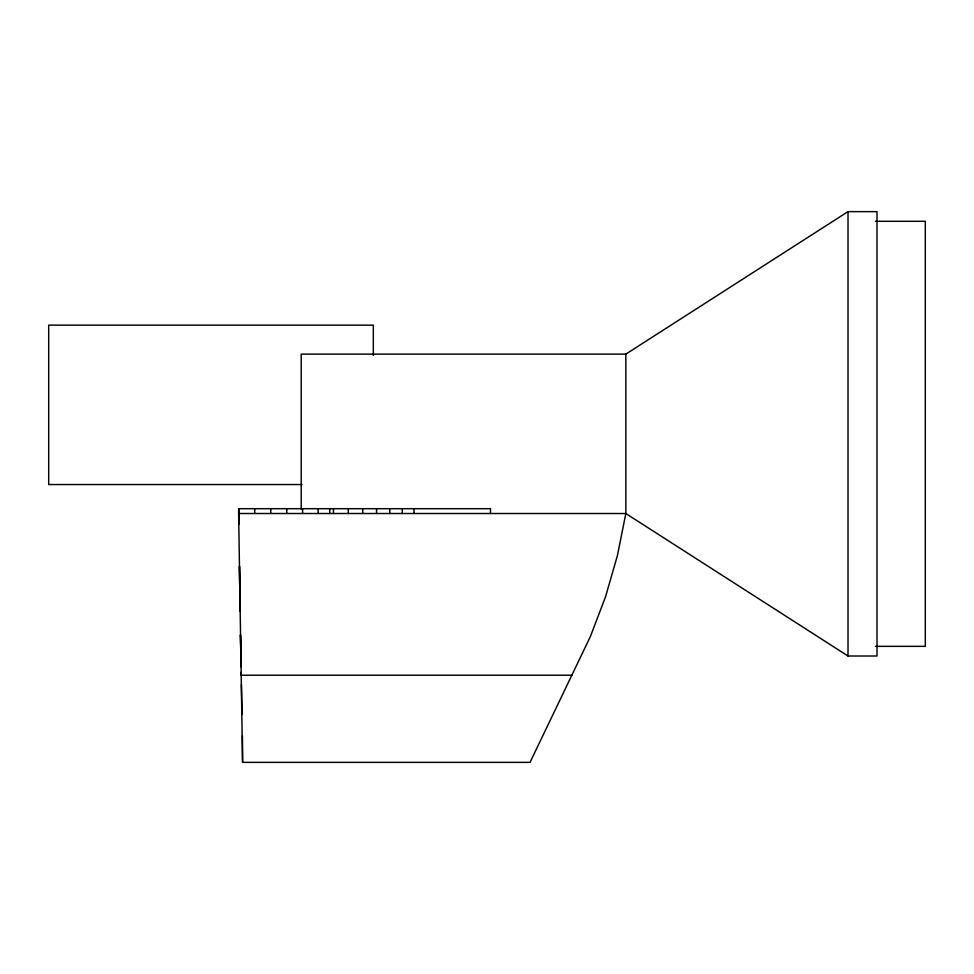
<?xml version="1.0" encoding="UTF-8"?>
<svg xmlns="http://www.w3.org/2000/svg" width="974" height="974" viewBox="0 0 974 974"><rect width="100%" height="100%" fill="white"/><g stroke="black" fill="none" stroke-linecap="round" stroke-linejoin="round"><path stroke-width="1.46" d="M241.065 672.425L240.858 675.226L571.835 675.226M490.494 513.517L490.494 508.696L238.63 508.696L238.63 513.517L625.832 513.517L848.013 656.013L877.002 656.013L877.002 211.638L848.013 211.638L625.832 354.122L625.832 513.517L617.431 555.497L605.584 596.624L590.341 636.631L530.039 762.362L242.575 762.362L242.441 735.638M875.492 221.293L925.3 221.293L925.3 646.346L875.492 646.346M625.832 354.122L301.197 354.122L301.197 508.964M302.037 484.541L48.7 484.541L48.7 325.146L373.334 325.146L373.334 355.51M241.43 684.552L242.027 714.599M242.575 762.362L238.63 513.517M848.013 211.638L848.013 656.013M414.06 508.696L414.06 513.517M402.286 508.696L402.286 513.517M389.758 508.696L389.758 513.517M376.548 508.696L376.548 513.517M362.705 508.696L362.705 513.517M348.315 508.696L348.315 513.517M333.449 508.696L333.449 513.517M329.772 508.696L329.772 513.517M318.181 508.696L318.181 513.517M302.585 508.696L302.585 513.517M286.758 508.696L286.758 513.517M270.76 508.696L270.76 513.517M254.701 508.696L254.701 513.517M239.032 508.696L239.032 513.517A499.881 20.624 90 0 0 239.105 524.17A499.881 20.624 -90 0 1 239.032 513.517M240.456 634.938A499.881 20.624 90 0 0 241.077 666.593A499.881 20.624 -90 0 1 240.456 634.938M239.482 566.344A499.881 20.624 90 0 0 240.067 611.075A499.881 20.624 -90 0 1 239.482 566.344"/></g></svg>
